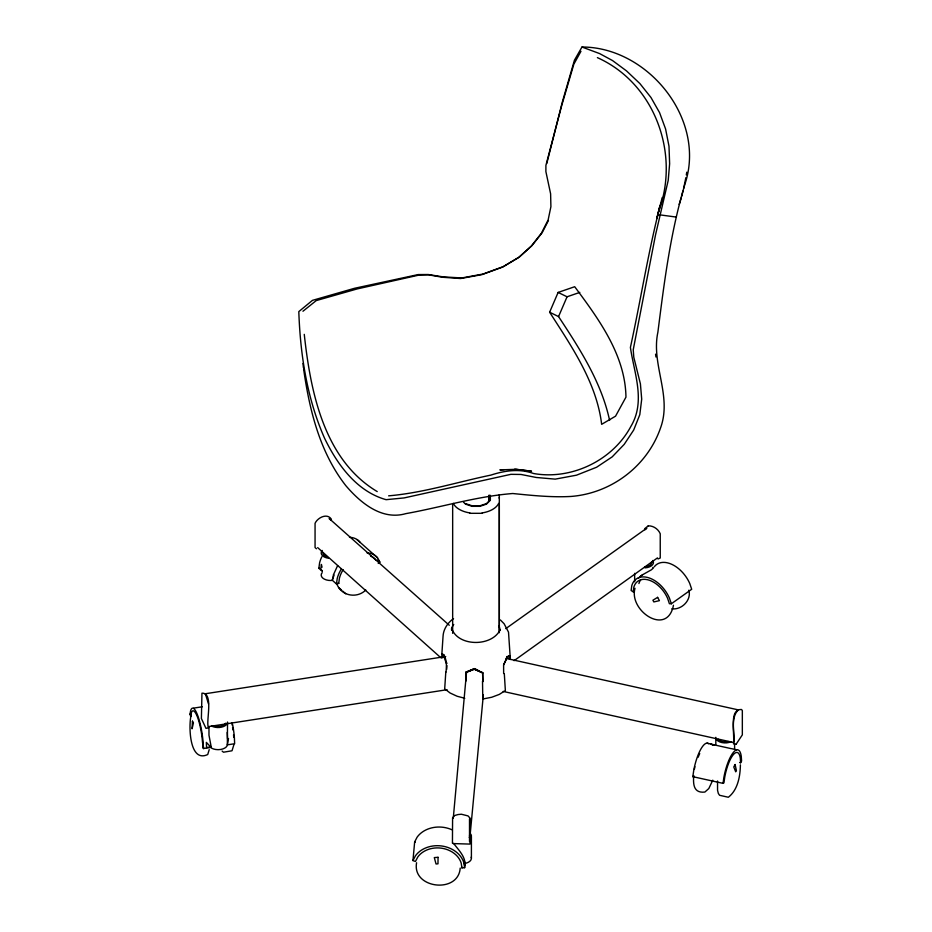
<?xml version="1.0" encoding="UTF-8"?>
<svg xmlns="http://www.w3.org/2000/svg" width="932" height="932" viewBox="0 0 932 932"><rect width="100%" height="100%" fill="white"/><g stroke="black" fill="none" stroke-linecap="round" stroke-linejoin="round"><path stroke-width="1.4" d="M489.137 495.999L489.137 500.065L489.137 495.032M499.319 630.463L499.319 494.636M227.222 732.389L227.536 738.575L228.515 738.563L227.222 745.635A9.437 5.452 0 0 1 211.424 748.07L208.978 735.208L208.978 727.601M466.14 675.84L466.186 672.019L474.341 668.78L482.823 672.939L474.295 669.246L465.86 672.45L474.365 668.582L477.848 670.166M693.676 776.181C693.117 784.476 693.653 793.365 704.872 792.06L708.821 788.53L712.77 780.189M740.404 764.857C740.218 776.251 737.818 789.998 728.346 797.256L719.586 795.287L718.339 793.447L717.547 790.289L717.547 780.993M227.35 744.284L227.536 722.533M446.044 672.03C446.475 666.298 447.465 657.305 441.873 653.891L443.05 636.358C443.341 629.193 447.814 622.658 453.546 618.592M446.696 669.362L446.929 665.623M445.799 672.123L444.692 688.818L450.086 692.989L457.111 696.251L464.777 698.266M441.885 658.225L441.873 653.891M442.595 656.85L442.793 653.973L442.176 653.926M453.569 843.355C458.87 850.497 467.014 857.836 464.637 867.68L461.957 867.89L461.154 862.95A23.708 19.327 5.2 0 0 441.384 848.167A23.708 19.327 5.2 0 0 417.792 856.974L415.462 861.471L412.958 860.551L414.658 841.899L417.14 837.134A26.411 21.541 5.2 0 1 451.962 829.76M416.592 862.752C411.769 888.662 458.451 894.126 460.21 868.088M453.255 818.389L466.501 672.531M461.957 867.89L462.016 867.249M322.204 572.597A9.437 5.452 0 0 0 331.105 580.508L332.305 580.263L336.487 583.98L338.735 583.42L339.411 578.259A23.708 16.24 -48.4 0 1 343.162 569.673M322.251 571.316L318.861 568.31L319.594 562.835A26.411 18.092 -48.4 0 1 321.808 556.812M336.487 583.98L337.209 578.504A26.411 18.092 -48.4 0 1 341.403 568.939M635.018 588.278C628.459 610.74 667.289 637.01 673.463 605.241M671.343 603.773L669.409 598.029A26.411 16.764 54.5 0 0 648.952 577.863A26.411 16.764 54.5 0 0 631.791 585.645L631.127 590.527L633.212 591.797L633.83 587.172A23.708 15.04 54.5 0 1 649.22 580.193A23.708 15.04 54.5 0 1 667.58 598.286L669.397 603.703L671.343 603.773L691.695 589.257L689.762 583.514A26.411 16.764 54.5 0 0 654.206 566.889M693.804 775.622L692.826 776.671L693.723 770.496A26.411 7.724 -77.5 0 1 708.611 743.631M692.826 776.671L723.034 783.358L723.931 782.857L724.77 777.032A23.708 6.932 -77.5 0 1 733.228 754.78A23.708 6.932 -77.5 0 1 740.323 758.287L740.614 762.772L739.589 762.539M723.034 783.358L723.919 777.183A26.411 7.724 -77.5 0 1 733.356 752.404A26.411 7.724 -77.5 0 1 741.266 756.306L741.581 761.036L740.614 762.772M685.859 177.662L683.645 188.427M686.313 174.925L686.768 172.187M190.944 716.091C188.637 726.168 189.347 763.273 207.731 754.524L209.211 749.643M233.909 744.645L232.021 750.773L223.47 752.217L222.096 751.052M191.153 716.312L191.235 713.108A23.708 5.01 81.2 0 1 197.351 716.766A23.708 5.01 81.2 0 1 202.477 742L203.386 748.559L210.795 747.417M190.641 716.382L189.988 714.145L190.629 710.697A26.411 5.58 81.2 0 1 197.444 714.774A26.411 5.58 81.2 0 1 203.153 742.886L203.386 748.559M658.644 211.424C680.197 153.605 654.753 83.344 597.389 57.633M546.793 163.473L562.264 102.252L574.438 60.207L581.976 47.019C646.61 46.973 704.499 116.582 686.057 180.517C670.772 229.808 664.365 281.091 657.887 332.2C650.944 364.354 672.252 395.716 660.613 427.73C647.414 466.14 611.31 493.331 570.932 496.453C551.453 497.513 532.09 495.451 512.74 493.517C476.497 496.395 441.5 507.206 405.816 513.637C381.701 520.627 360.428 502.744 345.83 485.665C319.816 452.381 309.471 410.115 303.622 369.037M332.305 580.263L333.528 574.601L337.629 565.608M581.976 47.019L599.614 53.59L612.545 60.568L626.537 70.925L639.911 83.589L650.955 97.476L659.553 112.609L665.599 129.012L668.99 146.231L669.63 163.776L668.197 180.47L655.522 234.911L633.236 349.733L633.783 357.189L640.412 383.856L641.705 399.141L639.806 414.67L633.702 430.013L624.219 444.354L612.196 456.866L596.608 467.235L576.477 475.192L555.227 479.13L536.25 477.475L521 474.458L510.922 474.33L404.138 497.921L386.093 499.68C356.676 491.409 337.361 464.614 324.639 438.401C307.047 398.581 300.29 354.859 298.811 311.603L312.453 300.36L354.475 288.303L418.212 274.567L428.219 274.521L443.154 276.886L461.853 277.946L483.114 274.02L503.466 266.54L519.427 256.976L531.986 245.605L542.144 232.732L548.459 220.418M694.375 769.203L694.934 766.733M656.92 218.554L660.101 205.331L657.584 214.954M681.665 196.384L682.981 191.083M662.279 197.468C648.952 246.817 641.286 297.506 630.405 347.426C634.179 373.417 645.864 401.331 630.906 426.367C612.755 460.466 571.502 480.213 533.64 473.526C519.532 468.4 504.818 470.555 490.896 475.099C456.878 482.147 423.361 492.877 388.632 495.836M656.839 218.006L658.283 212.741M679.172 204.399L681.339 197.712M332.468 579.786L334.029 575.207L333.528 574.601M500.239 629.589C492.189 646.959 457.74 646.971 451.577 628.18L451.589 630.172L452.276 626.665L453.733 624.463M549.624 312.22L558.128 292.427L574.695 286.718C598.74 319.059 625.384 355.232 625.954 397.16L615.551 416.173L601.653 424.328C596.62 382.737 571.759 346.681 549.624 312.22L558.559 316.577C579.704 348.708 601.501 382.306 609.598 420.414M558.559 316.577L567.064 296.784L579.821 292.392M503.641 673.51L503.606 664.924L507.358 656.641L509.594 655.86L509.781 658.749M509.886 655.86L507.637 656.687L503.606 664.924M412.958 860.551L415.451 855.797A26.411 21.541 5.2 0 1 441.733 845.988A26.411 21.541 5.2 0 1 463.775 862.449L464.637 867.68M580.974 51.295L573.844 64.192L561.716 105.502L545.907 165.36L545.884 171.581L550.614 193.809L550.905 206.683L548.133 219.952L541.329 233.361L531.24 246.153L518.576 257.535L502.418 267.158L481.856 274.66L460.653 278.528L442.549 277.27L428.37 274.812L418.992 275.091L357.212 288.92L316.251 300.582L302.958 311.241M736.257 744.004L742.338 734.87L742.338 710.638L741.557 709.497C727.414 708.844 736.397 737.888 733.437 743.783L736.024 744.353M466.07 680.942L465.965 672.31L474.318 669.094L482.741 672.799L482.846 681.723L482.578 672.485M490.349 499.75L486.504 503.606L479.84 505.82L472.14 505.82L465.476 503.606M645.282 529.574L646.831 528.106L505.796 628.634M638.094 578.388L642.556 574.753L651.363 569.825L653.355 568.042L652.843 567.413M367.092 552.956A26.411 18.092 -48.4 0 1 377.798 558.093L379.883 562.136L378.229 563.429M365.81 590.014C356.921 598.892 341.112 595.979 336.79 583.828M648.101 525.951L644.827 528.607L644.827 529.726M514.08 660.683L657.468 557.895M633.212 591.797L633.9 591.307M640.191 576.442L642.556 574.753M317.672 547.62L440.836 657.747M447.08 663.13L446.312 663.363L443.294 654.835M318.861 568.31L319.455 568.159M483.347 694.946L469.507 841.514L469.507 818.879M204.842 693.827L445.706 656.524M193.798 708.087L202.349 706.771M189.988 714.145L190.699 714.04M208.535 726.611L447.08 689.703M208.407 727.939L205.949 728.323L201.394 718.502L201.953 693.175C214.465 692.581 205.18 723.523 208.628 727.577M202.687 747.359L203.747 747.196M227.222 744.878L234.631 743.724L234.41 738.051A26.411 5.58 81.2 0 0 232.639 724.572M465.045 863.253L466.268 863.125A9.437 5.452 0 0 0 471.219 857.137M443.585 654.8L444.191 654.753M504.212 469.658L499.89 469.879L516.305 469.309L531.555 471.219L514.662 469.204M508.592 655.895L509.594 655.86M469.74 513.311L482.24 513.311M453.092 843.577L470.019 844.089L470.171 818.261L468.015 815.908L461.375 814.23L458.02 814.556L454.734 815.5L452.591 817.737L452.439 843.227M671.797 608.817C681.595 610.145 691.754 600.161 688.841 590.201M648.241 525.846C653.355 525.66 658.307 529.096 660.24 533.768L660.24 557.988L658.004 558.99M659.879 214.861L675.747 217.005M506.775 656.547L507.637 656.687M505.983 658.365L738.4 709.904C730.513 717.011 734.369 732.564 733.601 742.501L503.175 691.428M706.934 743.212L714.553 744.901M731.923 748.746L736.571 749.782M715.45 745.146L731.154 748.629M714.005 745.251L710.708 744.074L713.97 745.204M414.658 841.899L415.311 842.144M558.128 292.427L567.064 296.784M377.227 491.583C323.847 459.662 310.531 391.591 304.263 334.355M322.274 570.733L320.725 569.394L321.389 564.442L322.053 567.227M356.991 539.57L377.413 557.744M377.483 560.004L379.883 562.136M449.282 625.267L329.147 518.495L330.825 520.056M316.449 548.773L315.063 547.55L315.063 523.318C317.544 517.714 327.074 512.74 331.338 519.124L331.338 520.242M338.141 582.884L338.735 583.42M338.631 587.475L341.566 590.096M342.79 591.168L345.725 593.789M463.542 502.185L465.476 504.107L472.14 506.332L479.84 506.332L486.504 504.107L490.349 500.263L490.349 495.311M500.368 619.943L504.13 623.776L508.511 632.117L510.352 659.472M205.611 694.526L208.535 703.975M499.086 625.768L500.204 630.405M655.569 354.172L655.953 356.991M302.982 363.468L303.401 367.604M508.977 655.883L509.163 658.773M504.317 673.801L505.365 690.565L499.284 694.41L491.723 697.253L483.195 698.93L482.776 698.313L482.52 681.234M734.602 743.829L734.602 749.177M715.823 737.34L715.823 744.493M634.645 573.343L634.645 581.801M499.319 497.152L499.319 498.364M499.319 505.587L499.319 632.723M471.406 836.878L471.406 858.092M452.661 504.142L452.661 633.329M498.678 503.35A23.486 13.561 0 0 1 482.065 512.938M469.914 512.938A23.486 13.561 0 0 1 453.302 503.35M231.672 722.684A23.708 5.01 81.2 0 1 232.15 725.061M232.569 727.496A23.708 5.01 81.2 0 1 232.953 729.954M233.536 734.812A23.708 5.01 81.2 0 1 233.734 737.165M227.536 722.079A9.437 5.452 0 0 1 221.711 727.111A9.437 5.452 0 0 1 211.424 725.935M225.532 723.232A7.689 4.439 0 0 1 214.255 725.923M698.161 757.238A23.708 6.932 -77.5 0 1 699.722 753.557M731.154 741.697A9.437 5.452 0 0 1 715.893 738.319M728.346 741.523A7.689 4.439 0 0 1 718.188 739.274M370.715 556.171A23.708 16.24 -48.4 0 1 375.829 559.934M349.465 537.298A26.411 18.092 -48.4 0 1 360.171 542.424M328.658 558.256A9.437 5.452 0 0 1 322.204 550.451M327.12 556.882A7.689 4.439 0 0 1 322.938 553.154M638.921 583.548A23.708 15.04 54.5 0 1 640.762 579.739M652.843 560.482A9.437 5.452 0 0 1 645.014 567.856M651.678 561.973A7.689 4.439 0 0 1 644.827 566.854M470.392 833.651A9.437 5.452 0 0 1 469.903 839.103M469.507 835.212A7.689 4.439 0 0 1 469.297 837.507M438.052 857.312L437.982 863.824L436.036 863.976L434.3 857.591L438.052 857.312M464.94 862.822L464.73 865.292L463.938 860.551L464.94 862.822M192.446 721.17L192.085 728.789L193.425 722.871L192.446 721.17M735.103 764.531L733.764 766.954L735.697 771.789L736.397 770.531L735.103 764.531M657.631 597.354L652.913 600.22L653.833 601.932L659.413 600.651L657.631 597.354M210.62 746.87L206.555 747.546L206.345 742.385L210.62 746.87"/></g></svg>
